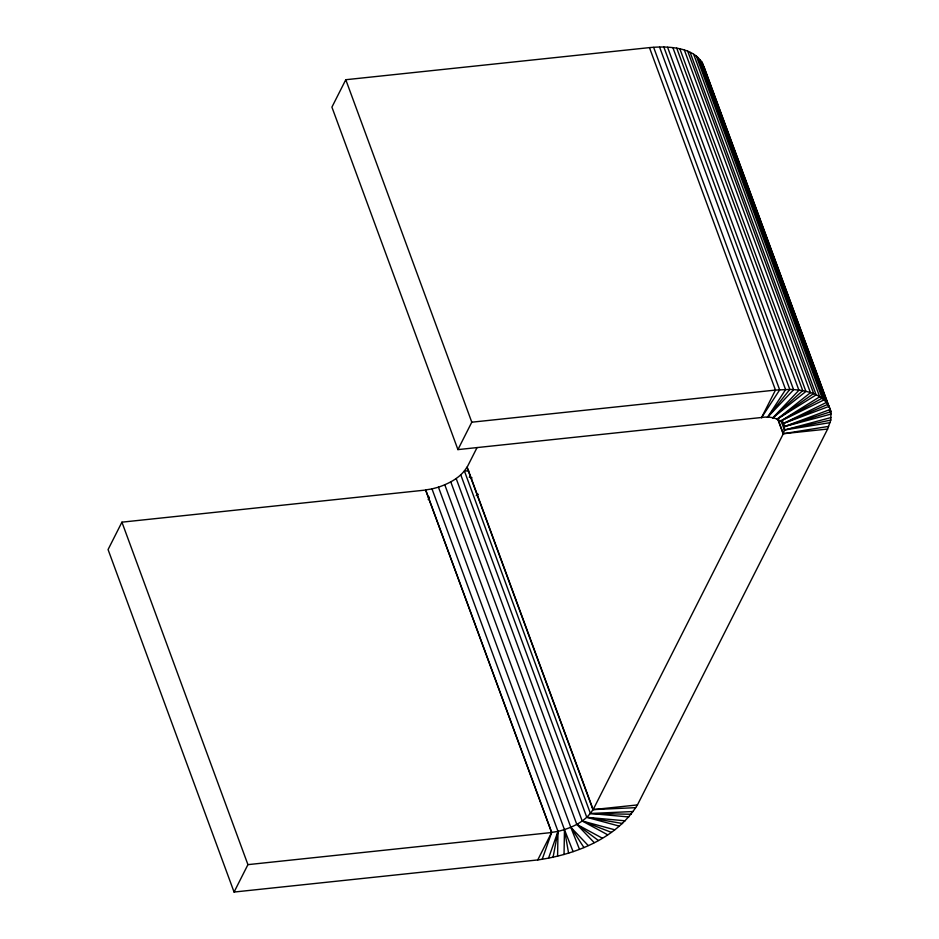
<?xml version="1.0" encoding="UTF-8"?>
<svg xmlns="http://www.w3.org/2000/svg" width="939" height="939" viewBox="0 0 939 939"><rect width="100%" height="100%" fill="white"/><g stroke="black" fill="none" stroke-linecap="round" stroke-linejoin="round"><path stroke-width="1.41" d="M557.59 856.251L558.001 831.379L431.999 488.902L425.684 489.923L551.686 832.4L542.226 859.22M564.046 854.513L564.456 829.653L438.454 487.177L431.999 488.902M704.896 71.646C701.492 46.915 669.002 45.729 649.459 47.619L345.787 79.721L331.913 107.128L457.927 449.605L761.599 417.491M234.069 892.05L247.931 864.643L551.616 832.529L425.613 490.052L121.929 522.166L108.067 549.573L234.069 892.05L537.754 859.936C575.595 854.478 616.348 838.609 637.44 804.923L827.623 429.041L830.804 420.038L830.933 411.681L704.086 67.033M553.024 857.471L558.001 831.379C571.382 828.069 585.525 821.86 592.943 809.629L637.44 804.923M428.219 499.63L429.158 496.954M548.54 858.199L558.001 831.379L551.686 832.4L537.754 859.936M457.927 449.605L471.789 422.198L345.787 79.721M477.059 447.563L467.153 467.141L593.155 809.606L783.337 433.724L777.762 418.594M827.623 429.041L783.114 433.748C789.816 420.637 771.342 415.167 761.541 417.632L775.473 390.084L649.459 47.619M761.541 417.632L779.675 389.896L653.673 47.419M667.594 47.29L793.608 389.767L767.48 417.35L785.614 389.615L659.612 47.15M767.48 417.35L789.828 389.427C805.509 389.92 826.508 393.969 830.933 411.681L784.488 426.564L782.973 422.433M438.454 487.177C449.441 483.339 460.838 477.54 466.941 467.164L592.943 809.629L635.656 807.657M679.906 48.981L805.92 391.457L772.809 417.832L798.936 390.248L672.934 47.772M772.809 417.832L802.716 390.589L676.714 48.112M690.142 52.431L816.144 394.896L777.339 419.064L810.439 392.678L684.437 50.201M777.339 419.064L813.644 393.547L687.641 51.07M476.214 495.651L478.374 494.301M697.9 57.49L823.902 399.967L780.872 420.977L819.688 396.821L693.686 54.345M780.872 420.977L822.188 398.171L696.186 55.694M828.034 404.298L783.29 423.512L782.281 420.754M830.088 409.51L784.488 426.564L830.898 414.122L829.383 410.003M830.839 417.585L784.429 430.027L780.896 420.39M830.804 420.038L784.429 430.027L829.865 422.679M828.55 426.4L783.114 433.748L777.551 418.618M471.789 422.198L775.473 390.084L789.828 389.427L663.814 46.95M468.69 470.815L464.418 471.014L590.42 813.491L628.778 816.965M633.132 811.519L590.42 813.491L631.348 814.254M625.139 820.803L586.781 817.329L460.779 474.852M622.569 823.515L586.781 817.329L619.306 826.12M469.265 477.141L472.094 477.916M614.705 829.783L582.18 820.991L456.178 478.526M611.442 832.388L582.18 820.991L607.615 834.759M602.216 838.128L576.781 824.36L450.779 481.883M598.401 840.499L576.781 824.36L594.164 842.576M588.178 845.487L570.795 827.282L444.793 484.806M583.941 847.565L570.795 827.282L579.445 849.243M573.107 851.614L564.456 829.653L568.611 853.293M702.02 61.821L828.879 406.458L783.29 423.512L826.32 402.502L700.318 60.026M706.41 75.777L708.933 82.655M712.983 93.654L715.518 100.532M720.577 114.288L722.091 118.42M727.162 132.164L728.676 136.296M741.329 170.675L742.843 174.807M777.762 269.704L779.276 273.836M784.335 287.592L785.861 291.712M790.92 305.468L792.434 309.6M797.493 323.345L799.019 327.476M803.068 338.474L805.592 345.352M809.641 356.362L812.176 363.24M816.226 374.238L818.749 381.117M822.799 392.115L826.343 401.751M121.929 522.166L247.931 864.643"/></g></svg>
